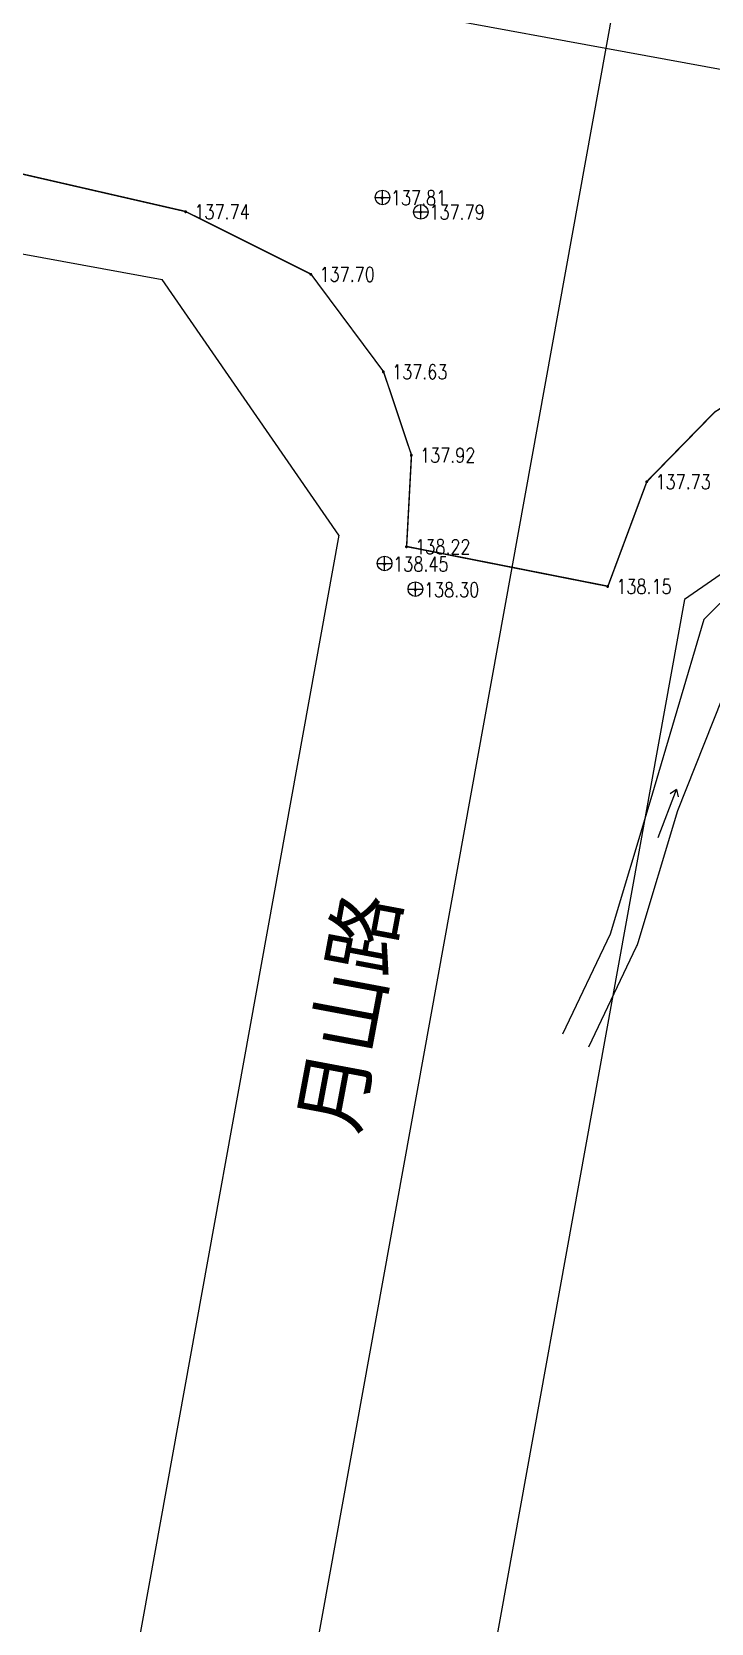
# Model space of a CAD drawing. Extents: x 529262 to 576451, y 2694391 to 2717535.
# Drawn here: x 562864.3 to 562910.7, y 2710203.6 to 2710312.2 of the extents above; entities that cross this region are included whole.
import ezdxf
from ezdxf.enums import TextEntityAlignment as Align
from ezdxf.xclip import XClip

# ---------------------------------------------------------------- set-up
doc = ezdxf.new("R2010")
doc.units = 0
doc.header["$XCLIPFRAME"] = 0
for name, color, linetype in [('COMPONENT', 8, 'Continuous'), ('DLSS', 4, 'Continuous'), ('DMTZ', 8, 'Continuous'), ('GCD', 8, 'Continuous'), ('PP-COM', 7, 'Continuous'), ('RD-中线', 40, 'Continuous'), ('RD-红线', 7, 'Continuous'), ('RD-路名', 7, 'Continuous')]:
    doc.layers.add(name, color=color, linetype=linetype)
doc.layers.add('SXSS', color=5, linetype='Continuous', lineweight=0)
doc.styles.add('HZ', font='rs.shx', dxfattribs={"width": 0.8, "bigfont": 'hztxt.shx'})
doc.styles.add('黑体', font='simhei.ttf')
doc.linetypes.add('10421', pattern='A,2,[150,AAA.SHX,S=0.5,R=0,X=0,Y=0.5],1e-11', length=2)

# ---------------------------------------------------------------- blocks, each defined once
blk = doc.blocks.new('A$C19FD0107')
at = {"layer": 'RD-中线', "color": 8, "linetype": 'Continuous', "flags": 128}
for points in [[(-8033.63, 16256.59), (-8094.49, 15920.48)], [(-8548.04, 16003.66), (-8094.49, 15920.48)], [(-8094.49, 15920.48), (-8137.34, 15683.84)]]:
    blk.add_lwpolyline(points, dxfattribs=at)
blk.add_lwpolyline([(-8094.49, 15920.48), (-7546.41, 15819.96, 0.052358), (-7483.94, 15815.15), (-7169.78, 15823.9, 0.002675), (-7009.35, 15829.23), (-6599.11, 15842.91, -0.002003), (-6594.3, 15843.05, -0.002003)], format="xyb", dxfattribs=at)
at = {"layer": 'RD-红线', "color": 8}
blk.add_lwpolyline([(-8232.41, 15927.47), (-8203.44, 15919.11), (-8124.76, 15904.68)], dxfattribs=at)
for points in [[(-8112.7, 15887.25), (-8124.76, 15904.68, 0.413554)], [(-8071.64, 15894.94), (-8089.11, 15882.86, 0.414874)]]:
    blk.add_lwpolyline(points, format="xyb", dxfattribs=at)
at = {"layer": 'RD-红线', "color": 8, "linetype": 'Continuous', "flags": 128}
for points in [[(-8112.7, 15887.25), (-8144.35, 15712.46)], [(-8089.11, 15882.86), (-8120.99, 15706.77)]]:
    blk.add_lwpolyline(points, dxfattribs=at)
blk = doc.blocks.new('GC200')
at = {"linetype": 'Continuous', "const_width": 0.2, "flags": 128}
blk.add_lwpolyline([(-0.1, 0, 1), (0.1, 0, 1)], format="xyb", close=True, dxfattribs=at)
blk = doc.blocks.new('gc086')
at = {"color": 8}
for p, q in [((0, 0), (7, 0)), ((7, 0), (6.18, 0.57)), ((7, 0), (6.18, -0.57))]:
    blk.add_line(p, q, dxfattribs=at)
blk = doc.blocks.new('gcbj0102')
for p, q in [((-1, 0), (1, 0)), ((0, -1), (0, 1))]:
    blk.add_line(p, q)
blk.add_circle((0, 0), 1)

msp = doc.modelspace()

# ---------------------------------------------------------------- linework, layer by layer
at = {"layer": 'DLSS', "color": 8, "linetype": 'Continuous', "const_width": 0.1, "flags": 128}
for points in [[(562858.464, 2710303.688), (562874.817, 2710299.937), (562883.382, 2710295.661), (562888.335, 2710289.009), (562890.244, 2710283.312), (562889.912, 2710277.072)], [(562945.958, 2710287.321), (562924.148, 2710290.687), (562918.997, 2710290.195), (562915.007, 2710288.82), (562910.937, 2710286.249), (562906.31, 2710281.51), (562903.649, 2710274.359), (562889.912, 2710277.072)]]:
    msp.add_lwpolyline(points, dxfattribs=at)
at = {"layer": 'DMTZ', "linetype": '10421', "flags": 128}
msp.add_lwpolyline([(562915.339, 2710276.545), (562914.658, 2710276.505), (562910.202, 2710272.099), (562906.512, 2710259.629), (562903.799, 2710250.629), (562900.544, 2710243.797)], dxfattribs=at)
msp.add_lwpolyline([(562902.349, 2710242.937), (562905.605, 2710249.768, 0.0380035), (562905.714, 2710250.051), (562908.427, 2710259.051, 0.0012754), (562908.43, 2710259.061), (562912.055, 2710268.224), (562912.698, 2710268.629)], format="xyb", dxfattribs=at)

# ---------------------------------------------------------------- block references
at = {"layer": 'COMPONENT', "linetype": 'Continuous', "xscale": 0.5, "yscale": 0.5}
for p in [(562888.266, 2710300.893), (562890.881, 2710299.908), (562888.412, 2710275.916), (562890.509, 2710274.164)]:
    msp.add_blockref('gcbj0102', p, dxfattribs=at)
at = {"layer": 'GCD', "color": 3, "linetype": 'Continuous'}
ref = msp.add_blockref('GC200', (562874.832, 2710299.914, 137.743), dxfattribs=dict(at, xscale=0.5, yscale=0.5, zscale=0.5))
ref.add_attrib('height', '137.74', dxfattribs={"linetype": 'Continuous', "height": 1, "style": 'HZ', "width": 0.8}).set_placement((562875.432, 2710299.914, 137.743), align=Align.MIDDLE_LEFT)
ref = msp.add_blockref('GC200', (562888.242, 2710300.863, 137.811), dxfattribs=dict(at, xscale=0.5, yscale=0.5, zscale=0.5))
ref.add_attrib('height', '137.81', dxfattribs={"linetype": 'Continuous', "height": 1, "style": 'HZ', "width": 0.8}).set_placement((562888.842, 2710300.863, 137.811), align=Align.MIDDLE_LEFT)
ref = msp.add_blockref('GC200', (562890.871, 2710299.892, 137.794), dxfattribs=dict(at, xscale=0.5, yscale=0.5, zscale=0.5))
ref.add_attrib('height', '137.79', dxfattribs={"linetype": 'Continuous', "height": 1, "style": 'HZ', "width": 0.8}).set_placement((562891.471, 2710299.892, 137.794), align=Align.MIDDLE_LEFT)
ref = msp.add_blockref('GC200', (562883.37, 2710295.645, 137.703), dxfattribs=dict(at, xscale=0.5, yscale=0.5, zscale=0.5))
ref.add_attrib('height', '137.70', dxfattribs={"linetype": 'Continuous', "height": 1, "style": 'HZ', "width": 0.8}).set_placement((562883.97, 2710295.645, 137.703), align=Align.MIDDLE_LEFT)
ref = msp.add_blockref('GC200', (562888.323, 2710288.993, 137.632), dxfattribs=dict(at, xscale=0.5, yscale=0.5, zscale=0.5))
ref.add_attrib('height', '137.63', dxfattribs={"linetype": 'Continuous', "height": 1, "style": 'HZ', "width": 0.8}).set_placement((562888.923, 2710288.993, 137.632), align=Align.MIDDLE_LEFT)
ref = msp.add_blockref('GC200', (562890.232, 2710283.296, 137.918), dxfattribs=dict(at, xscale=0.5, yscale=0.5, zscale=0.5))
ref.add_attrib('height', '137.92', dxfattribs={"linetype": 'Continuous', "height": 1, "style": 'HZ', "width": 0.8}).set_placement((562890.832, 2710283.296, 137.918), align=Align.MIDDLE_LEFT)
ref = msp.add_blockref('GC200', (562906.298, 2710281.494, 137.731), dxfattribs=dict(at, xscale=0.5, yscale=0.5, zscale=0.5))
ref.add_attrib('height', '137.73', dxfattribs={"linetype": 'Continuous', "height": 1, "style": 'HZ', "width": 0.8}).set_placement((562906.898, 2710281.494, 137.731), align=Align.MIDDLE_LEFT)
ref = msp.add_blockref('GC200', (562889.9, 2710277.056, 138.215), dxfattribs=dict(at, xscale=0.5, yscale=0.5, zscale=0.5))
ref.add_attrib('height', '138.22', dxfattribs={"linetype": 'Continuous', "height": 1, "style": 'HZ', "width": 0.8}).set_placement((562890.5, 2710277.056, 138.215), align=Align.MIDDLE_LEFT)
ref = msp.add_blockref('GC200', (562888.399, 2710275.875, 138.451), dxfattribs=dict(at, xscale=0.5, yscale=0.5, zscale=0.5))
ref.add_attrib('height', '138.45', dxfattribs={"linetype": 'Continuous', "height": 1, "style": 'HZ', "width": 0.8}).set_placement((562888.999, 2710275.875, 138.451), align=Align.MIDDLE_LEFT)
ref = msp.add_blockref('GC200', (562890.501, 2710274.123, 138.303), dxfattribs=dict(at, xscale=0.5, yscale=0.5, zscale=0.5))
ref.add_attrib('height', '138.30', dxfattribs={"linetype": 'Continuous', "height": 1, "style": 'HZ', "width": 0.8}).set_placement((562891.101, 2710274.123, 138.303), align=Align.MIDDLE_LEFT)
ref = msp.add_blockref('GC200', (562903.626, 2710274.348, 138.153), dxfattribs=dict(at, xscale=0.5, yscale=0.5, zscale=0.5))
ref.add_attrib('height', '138.15', dxfattribs={"linetype": 'Continuous', "height": 1, "style": 'HZ', "width": 0.8}).set_placement((562904.226, 2710274.348, 138.153), align=Align.MIDDLE_LEFT)
at = {"layer": 'PP-COM'}
ref = msp.add_blockref('A$C19FD0107', (570997.993, 2694390.603), dxfattribs=at)
XClip(ref).set_block_clipping_path([(-9366.4383134884, 14428.6043910822), (-3328.4480743363, 17452.7484863754)])
at = {"layer": 'SXSS', "color": 8, "linetype": 'Continuous', "xscale": 0.4999999998779697, "yscale": 0.4999999998779697, "zscale": 0.4999999998779697, "rotation": 69.26040707152723}
msp.add_blockref('gc086', (562907.079, 2710257.211), dxfattribs=at)

# ---------------------------------------------------------------- texts
at = {"layer": 'RD-路名', "color": 7, "style": '黑体'}
msp.add_text('月山路', height=4, rotation=79.37678, dxfattribs=at).set_placement((562885.921, 2710245.31), align=Align.MIDDLE)

doc.saveas('drawing.dxf')
